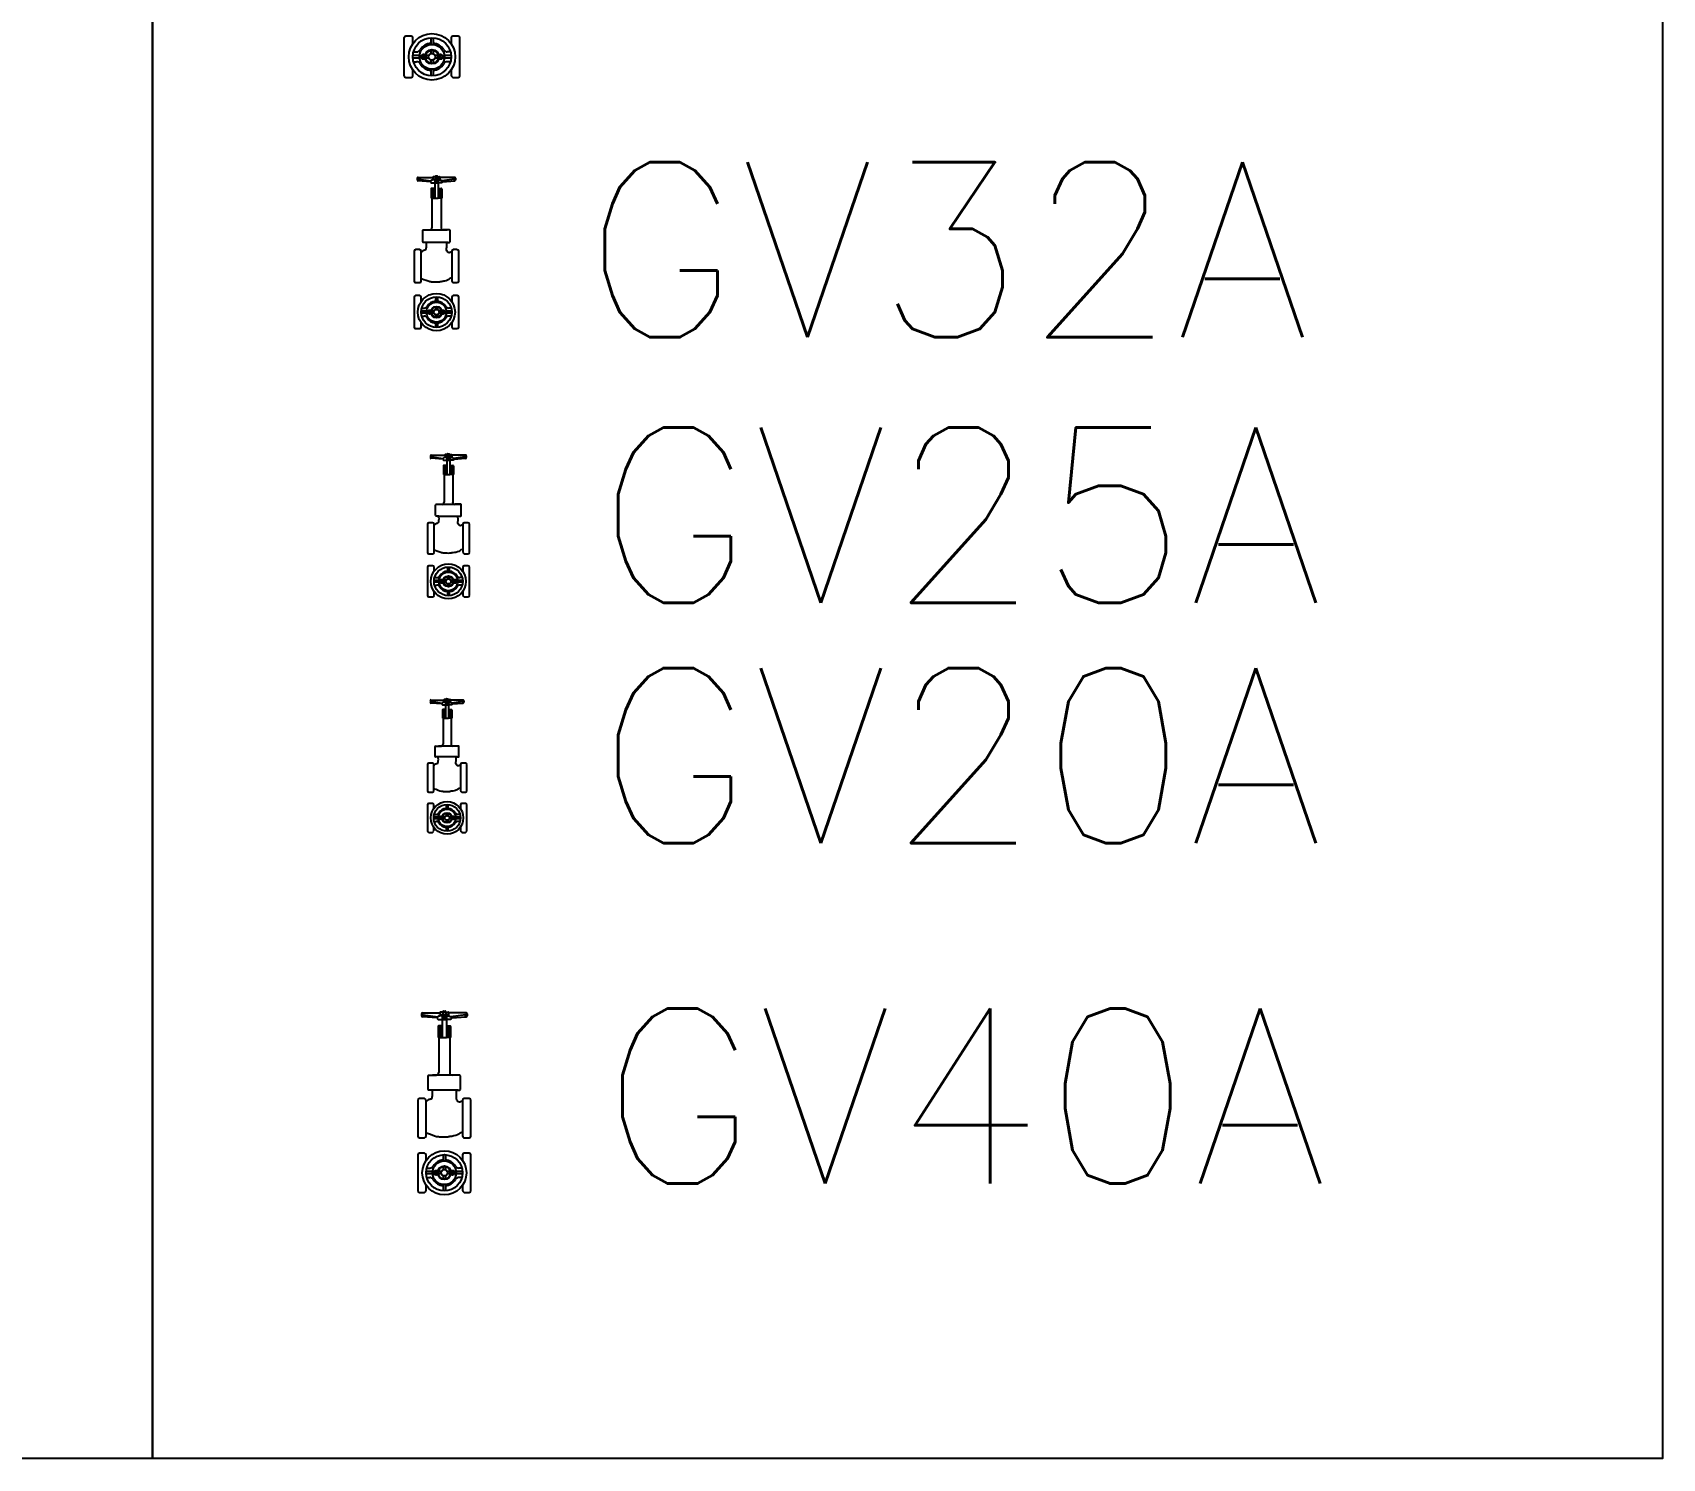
# Model space of a CAD drawing. Extents: x 101553 to 116917, y 3465 to 8824.
# Drawn here: x 114007 to 116917, y 3465 to 6010 of the extents above; entities that cross this region are included whole.
import ezdxf

# ---------------------------------------------------------------- set-up
doc = ezdxf.new("R2010")
doc.units = 0
doc.header["$LTSCALE"] = 200
doc.header["$MEASUREMENT"] = 0
doc.layers.add('biaozhu', color=4, linetype='CONTINUOUS')
doc.layers.add('shebai', color=1, linetype='CONTINUOUS')
doc.styles.get("Standard").update_dxf_attribs({"font": 'txt.shx', "bigfont": 'bigfont.shx'})

msp = doc.modelspace()

# ---------------------------------------------------------------- linework, layer by layer
at = {"layer": 'shebai'}
for p, q in [((114670.4, 6000.7), (114670.4, 5933.8)), ((114683, 6004.1), (114673.7, 6004.1)), ((114686.3, 5998.9), (114686.3, 6000.7)), ((114686.3, 5990.9), (114686.3, 5998.9)), ((114718.2, 6001.4), (114718.2, 5989.4)), ((114722.6, 6001.4), (114722.6, 5989.4)), ((114754.5, 6000.7), (114754.5, 5998.9)), ((114754.5, 5998.9), (114754.5, 5990.9)), ((114767.1, 6004.1), (114757.8, 6004.1)), ((114770.4, 5933.8), (114770.4, 6000.7)), ((114698.3, 5969.5), (114686.3, 5969.5)), ((114687.8, 5976.1), (114693, 5976.1)), ((114714.9, 5969.5), (114708.9, 5969.5)), ((114718.2, 5978.8), (114718.2, 5972.8)), ((114722.6, 5978.8), (114722.6, 5972.8)), ((114731.9, 5969.5), (114726, 5969.5)), ((114754.5, 5969.5), (114742.5, 5969.5)), ((114753, 5976.1), (114747.8, 5976.1)), ((114698.3, 5965), (114686.3, 5965)), ((114686.5, 5933.8), (114686.5, 5943.4)), ((114687.8, 5958.4), (114693, 5958.4)), ((114714.9, 5965), (114708.9, 5965)), ((114718.2, 5961.7), (114718.2, 5955.7)), ((114718.2, 5945.1), (114718.2, 5933.1)), ((114722.6, 5961.7), (114722.6, 5955.7)), ((114722.6, 5945.1), (114722.6, 5933.1)), ((114731.9, 5965), (114726, 5965)), ((114754.5, 5965), (114742.5, 5965)), ((114753, 5958.4), (114747.8, 5958.4)), ((114754.5, 5943.6), (114754.5, 5935.6)), ((114673.7, 5930.4), (114683, 5930.4)), ((114757.8, 5930.4), (114767.1, 5930.4)), ((114694.2, 5750.5), (114694.2, 5747.3)), ((114717.8, 5744.3), (114695.7, 5745.8)), ((114695.8, 5752), (114722.1, 5752)), ((114696.8, 5748.9), (114718.4, 5745.7)), ((114720.9, 5747.2), (114720.9, 5748.1)), ((114720.9, 5748.1), (114725.4, 5748.1)), ((114721.4, 5748.1), (114721.4, 5748.8)), ((114722.1, 5748.8), (114721.4, 5748.8)), ((114722.1, 5752.6), (114722.1, 5748.8)), ((114722.1, 5748.8), (114728.4, 5748.8)), ((114728.4, 5753.2), (114722.7, 5753.2)), ((114725.4, 5748.8), (114725.4, 5714.9)), ((114726, 5753.2), (114726, 5748.8)), ((114726.2, 5747.7), (114730.6, 5747.7)), ((114730.6, 5747.7), (114726.2, 5742.1)), ((114726.2, 5747.7), (114730.6, 5742.1)), ((114726.2, 5742.1), (114730.6, 5742.1)), ((114726.6, 5753.9), (114726.6, 5753.2)), ((114727.2, 5754.5), (114729.6, 5754.5)), ((114728.4, 5753.2), (114734.1, 5753.2)), ((114734.7, 5748.8), (114728.4, 5748.8)), ((114730.2, 5753.9), (114730.2, 5753.2)), ((114730.8, 5753.2), (114730.8, 5748.8)), ((114731.4, 5748.8), (114731.4, 5714.9)), ((114735.9, 5748.1), (114731.4, 5748.1)), ((114734.7, 5752.6), (114734.7, 5748.8)), ((114761, 5752), (114734.7, 5752)), ((114734.7, 5748.8), (114735.4, 5748.8)), ((114735.4, 5748.1), (114735.4, 5748.8)), ((114735.9, 5747.2), (114735.9, 5748.1)), ((114760, 5748.9), (114738.4, 5745.7)), ((114739, 5744.3), (114761.1, 5745.8)), ((114762.6, 5750.5), (114762.6, 5747.3)), ((114719, 5731.6), (114719, 5714.9)), ((114719, 5730.1), (114723.6, 5730.1)), ((114719, 5714.9), (114731.4, 5714.9)), ((114725.4, 5732.4), (114719.7, 5732.4)), ((114720.2, 5714.9), (114720.2, 5662.1)), ((114722.2, 5730.1), (114722.2, 5714.9)), ((114723.6, 5730.1), (114723.6, 5714.9)), ((114731.4, 5732.4), (114737.1, 5732.4)), ((114737.9, 5714.9), (114731.4, 5714.9)), ((114733.2, 5730.1), (114733.2, 5714.9)), ((114737.9, 5730.1), (114733.2, 5730.1)), ((114734.6, 5730.1), (114734.6, 5714.9)), ((114736.6, 5714.9), (114736.6, 5662.1)), ((114737.9, 5731.6), (114737.9, 5714.9)), ((114704.1, 5642.9), (114704.1, 5657.5)), ((114704.9, 5658.2), (114747.8, 5658.2)), ((114751.9, 5658.2), (114740.5, 5658.2)), ((114752.7, 5642.9), (114752.7, 5657.5)), ((114688.4, 5620.3), (114688.4, 5566.8)), ((114698.5, 5623), (114691.1, 5623)), ((114701.1, 5618.9), (114701.1, 5620.3)), ((114701.3, 5566.8), (114701.1, 5618.9)), ((114704.1, 5636.7), (114704.1, 5644.3)), ((114749.3, 5635.9), (114704.9, 5635.9)), ((114746.6, 5635.9), (114751.9, 5635.9)), ((114752.7, 5636.7), (114752.7, 5644.6)), ((114755.7, 5620.3), (114755.7, 5618.9)), ((114755.7, 5618.9), (114755.7, 5568.2)), ((114765.7, 5623), (114758.3, 5623)), ((114768.4, 5566.8), (114768.4, 5620.3)), ((114691.1, 5564.1), (114698.5, 5564.1)), ((114758.3, 5564.1), (114765.7, 5564.1)), ((114688.4, 5538.3), (114688.4, 5484.8)), ((114698.5, 5541), (114691.1, 5541)), ((114701.1, 5536.9), (114701.1, 5538.3)), ((114701.2, 5530.5), (114701.1, 5536.9)), ((114726.6, 5538.9), (114726.6, 5529.2)), ((114730.2, 5538.9), (114730.2, 5529.2)), ((114755.7, 5538.3), (114755.7, 5536.9)), ((114755.7, 5536.9), (114755.7, 5530.5)), ((114765.7, 5541), (114758.3, 5541)), ((114768.4, 5484.8), (114768.4, 5538.3)), ((114710.7, 5513.3), (114701.1, 5513.3)), ((114710.7, 5509.8), (114701.1, 5509.8)), ((114702.3, 5518.6), (114706.5, 5518.6)), ((114702.3, 5504.5), (114706.5, 5504.5)), ((114724, 5513.3), (114719.2, 5513.3)), ((114724, 5509.8), (114719.2, 5509.8)), ((114726.6, 5520.8), (114726.6, 5516)), ((114726.6, 5507.1), (114726.6, 5502.3)), ((114730.2, 5520.8), (114730.2, 5516)), ((114730.2, 5507.1), (114730.2, 5502.3)), ((114737.6, 5513.3), (114732.9, 5513.3)), ((114737.6, 5509.8), (114732.9, 5509.8)), ((114755.7, 5513.3), (114746.1, 5513.3)), ((114755.7, 5509.8), (114746.1, 5509.8)), ((114754.5, 5518.6), (114750.3, 5518.6)), ((114754.5, 5504.5), (114750.3, 5504.5)), ((114691.1, 5482.1), (114698.5, 5482.1)), ((114701.3, 5484.8), (114701.3, 5492.4)), ((114726.6, 5493.9), (114726.6, 5484.2)), ((114730.2, 5493.9), (114730.2, 5484.2)), ((114755.7, 5492.6), (114755.7, 5486.2)), ((114758.3, 5482.1), (114765.7, 5482.1)), ((114717.7, 5254.9), (114717.7, 5251.9)), ((114739.8, 5249.1), (114719, 5250.5)), ((114719.1, 5256.3), (114743.8, 5256.3)), ((114720.1, 5253.4), (114740.3, 5250.4)), ((114742.7, 5252.7), (114746.9, 5252.7)), ((114742.7, 5251.8), (114742.7, 5252.7)), ((114743.8, 5253.3), (114743.1, 5253.3)), ((114743.1, 5252.7), (114743.1, 5253.3)), ((114743.8, 5256.8), (114743.8, 5253.3)), ((114743.8, 5253.3), (114749.7, 5253.3)), ((114749.7, 5257.4), (114744.4, 5257.4)), ((114746.9, 5253.3), (114746.9, 5221.5)), ((114747.5, 5257.4), (114747.5, 5253.3)), ((114747.6, 5252.3), (114751.8, 5247)), ((114751.8, 5252.3), (114747.6, 5247)), ((114747.6, 5252.3), (114751.8, 5252.3)), ((114747.6, 5247), (114751.8, 5247)), ((114748, 5258), (114748, 5257.4)), ((114748.6, 5258.6), (114750.9, 5258.6)), ((114749.7, 5257.4), (114755.1, 5257.4)), ((114755.6, 5253.3), (114749.7, 5253.3)), ((114751.4, 5258), (114751.4, 5257.4)), ((114751.9, 5257.4), (114751.9, 5253.3)), ((114752.6, 5253.3), (114752.6, 5221.5)), ((114756.7, 5252.7), (114752.6, 5252.7)), ((114755.6, 5256.8), (114755.6, 5253.3)), ((114780.3, 5256.3), (114755.6, 5256.3)), ((114755.6, 5253.3), (114756.3, 5253.3)), ((114756.3, 5252.7), (114756.3, 5253.3)), ((114756.7, 5251.8), (114756.7, 5252.7)), ((114779.3, 5253.4), (114759.1, 5250.4)), ((114759.7, 5249.1), (114780.4, 5250.5)), ((114781.7, 5254.9), (114781.7, 5251.9)), ((114740.9, 5237.2), (114740.9, 5221.5)), ((114740.9, 5235.7), (114745.2, 5235.7)), ((114740.9, 5221.5), (114752.6, 5221.5)), ((114746.9, 5237.9), (114741.5, 5237.9)), ((114742, 5221.5), (114742, 5172)), ((114743.9, 5235.7), (114743.9, 5221.5)), ((114745.2, 5235.7), (114745.2, 5221.5)), ((114752.6, 5237.9), (114757.9, 5237.9)), ((114758.6, 5221.5), (114752.6, 5221.5)), ((114754.2, 5235.7), (114754.2, 5221.5)), ((114758.6, 5235.7), (114754.2, 5235.7)), ((114755.5, 5235.7), (114755.5, 5221.5)), ((114757.4, 5221.5), (114757.4, 5172)), ((114758.6, 5237.2), (114758.6, 5221.5)), ((114727, 5154), (114727, 5167.7)), ((114727, 5148.2), (114727, 5155.3)), ((114727.7, 5168.4), (114770.5, 5168.4)), ((114771.8, 5168.4), (114761, 5168.4)), ((114772.5, 5154), (114772.5, 5167.7)), ((114772.5, 5148.2), (114772.5, 5155.6)), ((114712.2, 5132.8), (114712.2, 5082.6)), ((114721.6, 5135.3), (114714.7, 5135.3)), ((114724.1, 5131.5), (114724.1, 5132.8)), ((114724.3, 5082.6), (114724.1, 5131.5)), ((114732.6, 5147.5), (114727.7, 5147.5)), ((114730.1, 5147.5), (114771.8, 5147.5)), ((114775.3, 5132.8), (114775.3, 5131.5)), ((114775.3, 5131.5), (114775.3, 5084)), ((114784.7, 5135.3), (114777.8, 5135.3)), ((114787.2, 5082.6), (114787.2, 5132.8)), ((114714.7, 5080.1), (114721.6, 5080.1)), ((114777.8, 5080.1), (114784.7, 5080.1)), ((114712.2, 5056), (114712.2, 5005.8)), ((114721.6, 5058.5), (114714.7, 5058.5)), ((114724.1, 5054.6), (114724.1, 5056)), ((114724.2, 5048.6), (114724.1, 5054.6)), ((114725.3, 5037.5), (114729.2, 5037.5)), ((114748.1, 5056.5), (114748.1, 5047.4)), ((114748.1, 5039.5), (114748.1, 5035)), ((114751.4, 5056.5), (114751.4, 5047.4)), ((114751.4, 5039.5), (114751.4, 5035)), ((114774.2, 5037.5), (114770.3, 5037.5)), ((114775.3, 5056), (114775.3, 5054.6)), ((114775.3, 5054.6), (114775.3, 5048.6)), ((114784.7, 5058.5), (114777.8, 5058.5)), ((114787.2, 5005.8), (114787.2, 5056)), ((114733.1, 5032.5), (114724.2, 5032.5)), ((114733.1, 5029.2), (114724.2, 5029.2)), ((114724.3, 5005.8), (114724.3, 5012.9)), ((114725.3, 5024.2), (114729.2, 5024.2)), ((114745.5, 5032.5), (114741.1, 5032.5)), ((114745.5, 5029.2), (114741.1, 5029.2)), ((114748.1, 5026.7), (114748.1, 5022.2)), ((114748.1, 5014.3), (114748.1, 5005.3)), ((114751.4, 5026.7), (114751.4, 5022.2)), ((114751.4, 5014.3), (114751.4, 5005.3)), ((114758.4, 5032.5), (114753.9, 5032.5)), ((114758.4, 5029.2), (114753.9, 5029.2)), ((114775.3, 5032.5), (114766.3, 5032.5)), ((114775.3, 5029.2), (114766.3, 5029.2)), ((114774.2, 5024.2), (114770.3, 5024.2)), ((114775.3, 5013.1), (114775.3, 5007.1)), ((114714.7, 5003.3), (114721.6, 5003.3)), ((114777.8, 5003.3), (114784.7, 5003.3)), ((114717.5, 4817.8), (114717.5, 4815)), ((114738.1, 4812.4), (114718.7, 4813.7)), ((114718.8, 4819.1), (114741.9, 4819.1)), ((114719.7, 4816.4), (114738.6, 4813.6)), ((114744.7, 4801.9), (114739.8, 4801.9)), ((114740.8, 4815.7), (114744.7, 4815.7)), ((114740.8, 4814.9), (114740.8, 4815.7)), ((114741.9, 4816.3), (114741.3, 4816.3)), ((114741.3, 4815.7), (114741.3, 4816.3)), ((114741.9, 4819.6), (114741.9, 4816.3)), ((114741.9, 4816.3), (114747.4, 4816.3)), ((114747.4, 4820.1), (114742.4, 4820.1)), ((114744.7, 4816.3), (114744.7, 4786.6)), ((114745.3, 4820.1), (114745.3, 4816.3)), ((114745.4, 4815.3), (114749.3, 4810.4)), ((114749.3, 4815.3), (114745.4, 4810.4)), ((114745.4, 4815.3), (114749.3, 4815.3)), ((114745.4, 4810.4), (114749.3, 4810.4)), ((114745.8, 4820.7), (114745.8, 4820.1)), ((114746.3, 4821.3), (114748.5, 4821.3)), ((114747.4, 4820.1), (114752.4, 4820.1)), ((114752.9, 4816.3), (114747.4, 4816.3)), ((114749, 4820.7), (114749, 4820.1)), ((114749.5, 4820.1), (114749.5, 4816.3)), ((114750, 4816.3), (114750, 4786.6)), ((114753.9, 4815.7), (114750, 4815.7)), ((114750, 4801.9), (114755, 4801.9)), ((114752.9, 4819.6), (114752.9, 4816.3)), ((114775.9, 4819.1), (114752.9, 4819.1)), ((114752.9, 4816.3), (114753.5, 4816.3)), ((114753.5, 4815.7), (114753.5, 4816.3)), ((114753.9, 4814.9), (114753.9, 4815.7)), ((114775, 4816.4), (114756.1, 4813.6)), ((114756.7, 4812.4), (114776, 4813.7)), ((114777.3, 4817.8), (114777.3, 4815)), ((114739.1, 4801.3), (114739.1, 4786.6)), ((114739.1, 4799.9), (114743.2, 4799.9)), ((114739.1, 4786.6), (114750, 4786.6)), ((114740.2, 4786.6), (114740.2, 4740.4)), ((114741.9, 4799.9), (114741.9, 4786.6)), ((114743.2, 4799.9), (114743.2, 4786.6)), ((114755.7, 4786.6), (114750, 4786.6)), ((114755.7, 4799.9), (114751.6, 4799.9)), ((114751.6, 4799.9), (114751.6, 4786.6)), ((114752.8, 4799.9), (114752.8, 4786.6)), ((114754.6, 4786.6), (114754.6, 4740.4)), ((114755.7, 4801.3), (114755.7, 4786.6)), ((114726.1, 4723.6), (114726.1, 4736.4)), ((114726.1, 4718.2), (114726.1, 4724.8)), ((114726.8, 4737), (114736.8, 4737)), ((114765.7, 4717.5), (114726.8, 4717.5)), ((114768, 4737), (114731.8, 4737)), ((114763.3, 4717.5), (114768, 4717.5)), ((114768.6, 4723.6), (114768.6, 4736.4)), ((114768.6, 4718.2), (114768.6, 4725.1)), ((114712.4, 4703.9), (114712.4, 4657)), ((114721.2, 4706.2), (114714.7, 4706.2)), ((114723.5, 4702.6), (114723.5, 4703.9)), ((114723.7, 4657), (114723.5, 4702.6)), ((114771.2, 4703.9), (114771.2, 4702.6)), ((114771.2, 4702.6), (114771.2, 4658.3)), ((114780.1, 4706.2), (114773.6, 4706.2)), ((114782.4, 4657), (114782.4, 4703.9)), ((114712.4, 4632.1), (114712.4, 4585.2)), ((114714.7, 4654.7), (114721.2, 4654.7)), ((114721.2, 4634.5), (114714.7, 4634.5)), ((114723.5, 4630.9), (114723.5, 4632.1)), ((114723.5, 4625.3), (114723.5, 4630.9)), ((114745.8, 4632.6), (114745.8, 4624.2)), ((114748.9, 4632.6), (114748.9, 4624.2)), ((114771.2, 4632.1), (114771.2, 4630.9)), ((114771.2, 4630.9), (114771.2, 4625.2)), ((114773.6, 4654.7), (114780.1, 4654.7)), ((114780.1, 4634.5), (114773.6, 4634.5)), ((114782.4, 4585.2), (114782.4, 4632.1)), ((114731.9, 4610.2), (114723.5, 4610.2)), ((114731.9, 4607.1), (114723.5, 4607.1)), ((114724.6, 4614.9), (114728.2, 4614.9)), ((114724.6, 4602.5), (114728.2, 4602.5)), ((114743.5, 4610.2), (114739.3, 4610.2)), ((114743.5, 4607.1), (114739.3, 4607.1)), ((114745.8, 4616.7), (114745.8, 4612.6)), ((114745.8, 4604.8), (114745.8, 4600.6)), ((114748.9, 4616.7), (114748.9, 4612.6)), ((114748.9, 4604.8), (114748.9, 4600.6)), ((114755.4, 4610.2), (114751.3, 4610.2)), ((114755.4, 4607.1), (114751.3, 4607.1)), ((114771.2, 4610.2), (114762.9, 4610.2)), ((114771.2, 4607.1), (114762.9, 4607.1)), ((114770.2, 4614.9), (114766.6, 4614.9)), ((114770.2, 4602.5), (114766.6, 4602.5)), ((114714.7, 4582.9), (114721.2, 4582.9)), ((114723.7, 4585.3), (114723.6, 4592)), ((114745.8, 4593.2), (114745.8, 4584.8)), ((114748.9, 4593.2), (114748.9, 4584.8)), ((114771.2, 4592.1), (114771.2, 4586.5)), ((114773.6, 4582.9), (114780.1, 4582.9)), ((114701.9, 4258.9), (114701.9, 4255.2)), ((114729.8, 4251.6), (114703.6, 4253.4)), ((114703.7, 4260.8), (114735, 4260.8)), ((114704.9, 4257), (114730.6, 4253.3)), ((114733.5, 4255.1), (114733.5, 4256.1)), ((114733.5, 4256.1), (114738.8, 4256.1)), ((114734.1, 4256.1), (114734.1, 4256.9)), ((114735, 4256.9), (114734.1, 4256.9)), ((114735, 4261.4), (114735, 4256.9)), ((114735, 4256.9), (114742.5, 4256.9)), ((114742.5, 4262.1), (114735.7, 4262.1)), ((114738.8, 4256.9), (114738.8, 4216.7)), ((114739.6, 4262.1), (114739.6, 4256.9)), ((114739.8, 4255.6), (114745.1, 4255.6)), ((114745.1, 4255.6), (114739.8, 4248.9)), ((114739.8, 4255.6), (114745.1, 4248.9)), ((114739.8, 4248.9), (114745.1, 4248.9)), ((114740.3, 4263), (114740.3, 4262.1)), ((114741, 4263.7), (114743.9, 4263.7)), ((114742.5, 4262.1), (114749.2, 4262.1)), ((114749.9, 4256.9), (114742.5, 4256.9)), ((114744.6, 4263), (114744.6, 4262.1)), ((114745.3, 4262.1), (114745.3, 4256.9)), ((114746.1, 4256.9), (114746.1, 4216.7)), ((114751.4, 4256.1), (114746.1, 4256.1)), ((114749.9, 4261.4), (114749.9, 4256.9)), ((114781.2, 4260.8), (114749.9, 4260.8)), ((114749.9, 4256.9), (114750.8, 4256.9)), ((114750.8, 4256.1), (114750.8, 4256.9)), ((114751.4, 4255.1), (114751.4, 4256.1)), ((114780, 4257), (114754.3, 4253.3)), ((114755.1, 4251.6), (114781.3, 4253.4)), ((114783, 4258.9), (114783, 4255.2)), ((114731.2, 4236.5), (114731.2, 4216.7)), ((114731.2, 4234.7), (114736.8, 4234.7)), ((114738.8, 4237.4), (114732.1, 4237.4)), ((114735.1, 4234.7), (114735.1, 4216.7)), ((114736.8, 4234.7), (114736.8, 4216.7)), ((114746.1, 4237.4), (114752.8, 4237.4)), ((114748.1, 4234.7), (114748.1, 4216.7)), ((114753.7, 4234.7), (114748.1, 4234.7)), ((114749.8, 4234.7), (114749.8, 4216.7)), ((114753.7, 4236.5), (114753.7, 4216.7)), ((114731.2, 4216.7), (114746.1, 4216.7)), ((114732.7, 4216.7), (114732.7, 4154)), ((114753.7, 4216.7), (114746.1, 4216.7)), ((114752.2, 4216.7), (114752.2, 4154)), ((114713.6, 4131.1), (114713.6, 4148.5)), ((114713.6, 4123.8), (114713.6, 4132.8)), ((114714.5, 4149.4), (114728.1, 4149.4)), ((114770.4, 4149.4), (114721.3, 4149.4)), ((114771.3, 4131.1), (114771.3, 4148.5)), ((114771.3, 4123.8), (114771.3, 4133.2)), ((114695, 4104.4), (114695, 4040.8)), ((114706.9, 4107.5), (114698.1, 4107.5)), ((114710.1, 4102.6), (114710.1, 4104.4)), ((114767.3, 4122.9), (114714.5, 4122.9)), ((114764.1, 4122.9), (114770.4, 4122.9)), ((114774.8, 4104.4), (114774.8, 4102.6)), ((114786.8, 4107.5), (114778, 4107.5)), ((114790, 4040.8), (114790, 4104.4)), ((114710.3, 4040.8), (114710.1, 4102.6)), ((114774.8, 4102.6), (114774.8, 4042.5)), ((114698.1, 4037.6), (114706.9, 4037.6)), ((114778, 4037.6), (114786.8, 4037.6)), ((114695, 4007), (114695, 3943.4)), ((114706.9, 4010.2), (114698.1, 4010.2)), ((114710.1, 4005.3), (114710.1, 4007)), ((114710.1, 3997.7), (114710.1, 4005.3)), ((114740.3, 4007.6), (114740.3, 3996.2)), ((114744.6, 4007.6), (114744.6, 3996.2)), ((114774.8, 4007), (114774.8, 4005.3)), ((114774.8, 4005.3), (114774.8, 3997.7)), ((114786.8, 4010.2), (114778, 4010.2)), ((114790, 3943.4), (114790, 4007)), ((114721.5, 3977.3), (114710.1, 3977.3)), ((114721.5, 3973.1), (114710.1, 3973.1)), ((114711.5, 3983.6), (114716.4, 3983.6)), ((114711.5, 3966.8), (114716.4, 3966.8)), ((114737.2, 3977.3), (114731.5, 3977.3)), ((114737.2, 3973.1), (114731.5, 3973.1)), ((114740.3, 3986.1), (114740.3, 3980.5)), ((114740.3, 3969.9), (114740.3, 3964.3)), ((114744.6, 3986.1), (114744.6, 3980.5)), ((114744.6, 3969.9), (114744.6, 3964.3)), ((114753.4, 3977.3), (114747.7, 3977.3)), ((114753.4, 3973.1), (114747.7, 3973.1)), ((114774.8, 3977.3), (114763.5, 3977.3)), ((114774.8, 3973.1), (114763.5, 3973.1)), ((114773.4, 3983.6), (114768.5, 3983.6)), ((114773.4, 3966.8), (114768.5, 3966.8)), ((114698.1, 3940.2), (114706.9, 3940.2)), ((114710.3, 3943.4), (114710.2, 3952.5)), ((114740.3, 3954.2), (114740.3, 3942.8)), ((114744.6, 3954.2), (114744.6, 3942.8)), ((114774.8, 3952.7), (114774.8, 3945.1)), ((114778, 3940.2), (114786.8, 3940.2))]:
    msp.add_line(p, q, dxfattribs=at)
for points in [[(109967.3, 8824.5), (114221.5, 8824.5), (114221.5, 3465.4), (109967.3, 3465.4)], [(114221.5, 6501.5), (116917.4, 6501.5), (116917.4, 3465.4), (114221.5, 3465.4)]]:
    msp.add_lwpolyline(points, close=True, dxfattribs=at)
for centre, radius in [((114720.4, 5967.2), 41.5), ((114720.4, 5967.2), 34.1), ((114720.4, 5967.2), 22.2), ((114705.2, 5967.2), 4.48), ((114705.2, 5967.2), 4.11), ((114705.2, 5967.2), 1.92), ((114720.4, 5967.2), 12.8), ((114720.4, 5967.2), 11.7), ((114720.4, 5967.2), 5.99), ((114735.6, 5967.2), 4.48), ((114735.6, 5967.2), 4.11), ((114735.6, 5967.2), 1.92), ((114728.4, 5511.5), 33.2), ((114728.4, 5511.5), 27.3), ((114728.4, 5511.5), 17.8), ((114716.3, 5511.5), 3.58), ((114716.3, 5511.5), 3.28), ((114716.3, 5511.5), 1.54), ((114728.4, 5511.5), 10.3), ((114728.4, 5511.5), 9.38), ((114728.4, 5511.5), 4.79), ((114740.5, 5511.5), 3.58), ((114740.5, 5511.5), 3.28), ((114740.5, 5511.5), 1.54), ((114749.7, 5030.9), 31.1), ((114749.7, 5030.9), 25.6), ((114749.7, 5030.9), 16.7), ((114749.7, 5030.9), 9.62), ((114749.7, 5030.9), 8.79), ((114749.7, 5030.9), 4.49), ((114738.3, 5030.9), 3.36), ((114738.3, 5030.9), 3.08), ((114738.3, 5030.9), 1.44), ((114761.1, 5030.9), 3.36), ((114761.1, 5030.9), 3.08), ((114761.1, 5030.9), 1.44), ((114747.4, 4608.7), 29), ((114747.4, 4608.7), 23.9), ((114747.4, 4608.7), 15.6), ((114736.8, 4608.7), 3.13), ((114736.8, 4608.7), 2.87), ((114736.8, 4608.7), 1.35), ((114747.4, 4608.7), 8.98), ((114747.4, 4608.7), 8.21), ((114747.4, 4608.7), 4.19), ((114758, 4608.7), 3.13), ((114758, 4608.7), 2.87), ((114758, 4608.7), 1.35), ((114742.5, 3975.2), 39.4), ((114742.5, 3975.2), 32.4), ((114742.5, 3975.2), 21.1), ((114742.5, 3975.2), 12.2), ((114728, 3975.2), 4.25), ((114728, 3975.2), 3.9), ((114728, 3975.2), 1.83), ((114742.5, 3975.2), 11.1), ((114742.5, 3975.2), 5.69), ((114756.9, 3975.2), 4.25), ((114756.9, 3975.2), 3.9), ((114756.9, 3975.2), 1.83)]:
    msp.add_circle(centre, radius, dxfattribs=at)
for centre, radius, start, end in [((114673.7, 6000.7), 3.33, 90, 180), ((114683, 6000.7), 3.33, 0, 90), ((114757.8, 6000.7), 3.33, 90, 180), ((114767.1, 6000.7), 3.33, 0, 90), ((114693, 5983.5), 7.41, 270, 329.2842), ((114720.4, 5967.2), 24.4, 95.2167, 149.2842), ((114720.4, 5967.2), 24.4, 30.7158, 84.7833), ((114747.8, 5983.5), 7.41, 210.7158, 270), ((114693, 5951), 7.41, 30.7158, 90), ((114720.4, 5967.2), 24.4, 210.7158, 264.7833), ((114720.4, 5967.2), 24.4, 275.2167, 329.2842), ((114747.8, 5951), 7.41, 90, 149.2842), ((114673.7, 5933.8), 3.33, 180, 270), ((114683, 5933.8), 3.33, 270, 0), ((114759.8, 5935.4), 5.3, 177.6019, 248.2429), ((114767.1, 5933.8), 3.33, 270, 0), ((114695.8, 5750.5), 1.53, 90, 180), ((114695.8, 5747.3), 1.53, 180, 266.164), ((114722.7, 5752.6), 0.61, 90, 180), ((114727.2, 5753.9), 0.61, 90, 180), ((114729.6, 5753.9), 0.61, 0, 90), ((114734.1, 5752.6), 0.61, 0, 90), ((114761, 5750.5), 1.53, 0, 90), ((114761, 5747.3), 1.53, 273.836, 0), ((114719.7, 5731.6), 0.741, 90, 180), ((114737.1, 5731.6), 0.741, 0, 90), ((114704.9, 5657.5), 0.741, 90, 180), ((114716.3, 5662.1), 3.88, 270, 0), ((114740.5, 5662.1), 3.88, 180, 270), ((114751.9, 5657.5), 0.741, 0, 90), ((114691.1, 5620.3), 2.67, 90, 180), ((114698.5, 5620.3), 2.67, 0, 90), ((114704.9, 5636.7), 0.741, 180, 270), ((114751.9, 5636.7), 0.741, 270, 0), ((114758.3, 5620.3), 2.67, 90, 180), ((114765.7, 5620.3), 2.67, 0, 90), ((114691.1, 5566.8), 2.67, 180, 270), ((114698.5, 5566.8), 2.67, 270, 0), ((114728.3, 5731.3), 165.8, 267.9228, 272.0772), ((114759.9, 5568), 4.24, 177.6019, 248.2429), ((114765.7, 5566.8), 2.67, 270, 0), ((114691.1, 5538.3), 2.67, 90, 180), ((114698.5, 5538.3), 2.67, 0, 90), ((114728.4, 5511.5), 19.6, 95.2167, 149.2842), ((114728.4, 5511.5), 19.6, 30.7158, 84.7833), ((114758.3, 5538.3), 2.67, 90, 180), ((114765.7, 5538.3), 2.67, 0, 90), ((114706.5, 5524.6), 5.93, 270, 329.2842), ((114706.5, 5498.5), 5.93, 30.7158, 90), ((114728.4, 5511.5), 19.6, 210.7158, 264.7833), ((114728.4, 5511.5), 19.6, 275.2167, 329.2842), ((114750.3, 5524.6), 5.93, 210.7158, 270), ((114750.3, 5498.5), 5.93, 90, 149.2842), ((114691.1, 5484.8), 2.67, 180, 270), ((114698.5, 5484.8), 2.67, 270, 0), ((114759.9, 5486), 4.24, 177.6019, 248.2429), ((114765.7, 5484.8), 2.67, 270, 0), ((114719.1, 5254.9), 1.43, 90, 180), ((114719.1, 5251.9), 1.43, 180, 266.164), ((114744.4, 5256.8), 0.572, 90, 180), ((114748.6, 5258), 0.572, 90, 180), ((114750.9, 5258), 0.572, 0, 90), ((114755.1, 5256.8), 0.572, 0, 90), ((114780.3, 5254.9), 1.43, 0, 90), ((114780.3, 5251.9), 1.43, 273.836, 0), ((114741.5, 5237.2), 0.694, 90, 180), ((114757.9, 5237.2), 0.694, 0, 90), ((114727.7, 5167.7), 0.694, 90, 180), ((114738.4, 5172), 3.64, 270, 0), ((114761, 5172), 3.64, 180, 270), ((114771.8, 5167.7), 0.694, 0, 90), ((114714.7, 5132.8), 2.5, 90, 180), ((114721.6, 5132.8), 2.5, 0, 90), ((114727.7, 5148.2), 0.694, 180, 270), ((114771.8, 5148.2), 0.694, 270, 0), ((114777.8, 5132.8), 2.5, 90, 180), ((114784.7, 5132.8), 2.5, 0, 90), ((114714.7, 5082.6), 2.5, 180, 270), ((114721.6, 5082.6), 2.5, 270, 0), ((114749.6, 5236.9), 155.4, 267.9228, 272.0772), ((114779.3, 5083.8), 3.98, 177.6019, 248.2429), ((114784.7, 5082.6), 2.5, 270, 0), ((114714.7, 5056), 2.5, 90, 180), ((114721.6, 5056), 2.5, 0, 90), ((114729.2, 5043.1), 5.56, 270, 329.2842), ((114749.7, 5030.9), 18.3, 95.2167, 149.2842), ((114749.7, 5030.9), 18.3, 30.7158, 84.7833), ((114770.3, 5043.1), 5.56, 210.7158, 270), ((114777.8, 5056), 2.5, 90, 180), ((114784.7, 5056), 2.5, 0, 90), ((114714.7, 5005.8), 2.5, 180, 270), ((114721.6, 5005.8), 2.5, 270, 0), ((114729.2, 5018.7), 5.56, 30.7158, 90), ((114749.7, 5030.9), 18.3, 210.7158, 264.7833), ((114749.7, 5030.9), 18.3, 275.2167, 329.2842), ((114770.3, 5018.7), 5.56, 90, 149.2842), ((114779.3, 5006.9), 3.98, 177.6019, 248.2429), ((114784.7, 5005.8), 2.5, 270, 0), ((114718.8, 4817.8), 1.33, 90, 180), ((114718.8, 4815), 1.33, 180, 266.164), ((114739.8, 4801.3), 0.648, 90, 180), ((114742.4, 4819.6), 0.534, 90, 180), ((114746.3, 4820.7), 0.534, 90, 180), ((114748.5, 4820.7), 0.534, 0, 90), ((114752.4, 4819.6), 0.534, 0, 90), ((114755, 4801.3), 0.648, 0, 90), ((114775.9, 4817.8), 1.33, 0, 90), ((114775.9, 4815), 1.33, 273.836, 0), ((114726.8, 4736.4), 0.648, 90, 180), ((114726.8, 4718.2), 0.648, 180, 270), ((114736.8, 4740.4), 3.39, 270, 0), ((114757.9, 4740.4), 3.39, 180, 270), ((114768, 4736.4), 0.648, 0, 90), ((114768, 4718.2), 0.648, 270, 0), ((114714.7, 4703.9), 2.33, 90, 180), ((114721.2, 4703.9), 2.33, 0, 90), ((114773.6, 4703.9), 2.33, 90, 180), ((114780.1, 4703.9), 2.33, 0, 90), ((114714.7, 4657), 2.33, 180, 270), ((114721.2, 4657), 2.33, 270, 0), ((114775, 4658.1), 3.71, 177.6019, 248.2429), ((114780.1, 4657), 2.33, 270, 0), ((114714.7, 4632.1), 2.33, 90, 180), ((114721.2, 4632.1), 2.33, 0, 90), ((114747.3, 4801), 145.1, 267.9228, 272.0772), ((114773.6, 4632.1), 2.33, 90, 180), ((114780.1, 4632.1), 2.33, 0, 90), ((114728.2, 4620.1), 5.19, 270, 329.2842), ((114728.2, 4597.3), 5.19, 30.7158, 90), ((114747.4, 4608.7), 17.1, 95.2167, 149.2842), ((114747.4, 4608.7), 17.1, 210.7158, 264.7833), ((114747.4, 4608.7), 17.1, 30.7158, 84.7833), ((114747.4, 4608.7), 17.1, 275.2167, 329.2842), ((114766.6, 4620.1), 5.19, 210.7158, 270), ((114766.6, 4597.3), 5.19, 90, 149.2842), ((114714.7, 4585.2), 2.33, 180, 270), ((114721.2, 4585.2), 2.33, 270, 0), ((114775, 4586.4), 3.71, 177.6019, 248.2429), ((114780.1, 4585.2), 2.33, 270, 0), ((114703.7, 4258.9), 1.81, 90, 180), ((114703.7, 4255.2), 1.81, 180, 266.164), ((114735.7, 4261.4), 0.724, 90, 180), ((114741, 4263), 0.724, 90, 180), ((114743.9, 4263), 0.724, 0, 90), ((114749.2, 4261.4), 0.724, 0, 90), ((114781.2, 4258.9), 1.81, 0, 90), ((114781.2, 4255.2), 1.81, 273.836, 0), ((114732.1, 4236.5), 0.88, 90, 180), ((114752.8, 4236.5), 0.88, 0, 90), ((114714.5, 4148.5), 0.88, 90, 180), ((114728.1, 4154), 4.61, 270, 0), ((114756.8, 4154), 4.61, 180, 270), ((114770.4, 4148.5), 0.88, 0, 90), ((114698.1, 4104.4), 3.17, 90, 180), ((114706.9, 4104.4), 3.17, 0, 90), ((114714.5, 4123.8), 0.88, 180, 270), ((114770.4, 4123.8), 0.88, 270, 0), ((114778, 4104.4), 3.17, 90, 180), ((114786.8, 4104.4), 3.17, 0, 90), ((114698.1, 4040.8), 3.17, 180, 270), ((114706.9, 4040.8), 3.17, 270, 0), ((114742.4, 4236.2), 196.9, 267.9228, 272.0772), ((114779.9, 4042.3), 5.04, 177.6019, 248.2429), ((114786.8, 4040.8), 3.17, 270, 0), ((114698.1, 4007), 3.17, 90, 180), ((114706.9, 4007), 3.17, 0, 90), ((114716.4, 3990.7), 7.04, 270, 329.2842), ((114742.5, 3975.2), 23.2, 95.2167, 149.2842), ((114742.5, 3975.2), 23.2, 30.7158, 84.7833), ((114768.5, 3990.7), 7.04, 210.7158, 270), ((114778, 4007), 3.17, 90, 180), ((114786.8, 4007), 3.17, 0, 90), ((114716.4, 3959.7), 7.04, 30.7158, 90), ((114742.5, 3975.2), 23.2, 210.7158, 264.7833), ((114742.5, 3975.2), 23.2, 275.2167, 329.2842), ((114768.5, 3959.7), 7.04, 90, 149.2842), ((114698.1, 3943.4), 3.17, 180, 270), ((114706.9, 3943.4), 3.17, 270, 0), ((114779.9, 3944.9), 5.04, 177.6019, 248.2429), ((114786.8, 3943.4), 3.17, 270, 0)]:
    msp.add_arc(centre, radius, start, end, dxfattribs=at)
for points, knots in [([(114694.8, 5751.6), (114695.4, 5751.1), (114697.1, 5749.6), (114697.1, 5747.2), (114697, 5745.7)], [2.00063, 2.00063, 2.00063, 2.00063, 9.862778, 23.736297, 23.736297, 23.736297, 23.736297]), ([(114725.4, 5747.7), (114723.1, 5747.7), (114720.3, 5747.5), (114717.5, 5745.1), (114718, 5742.1), (114721.7, 5742), (114723.9, 5742.1), (114725.4, 5742.1)], [2.998781, 2.998781, 2.998781, 2.998781, 20.557211, 29.781739, 35.65638, 45.056613, 59.504786, 59.504786, 59.504786, 59.504786]), ([(114731.4, 5747.7), (114733.7, 5747.7), (114736.5, 5747.5), (114739.3, 5745.1), (114738.8, 5742.1), (114735.1, 5742), (114732.9, 5742.1), (114731.4, 5742.1)], [2.998781, 2.998781, 2.998781, 2.998781, 20.557211, 29.781739, 35.65638, 45.056613, 59.504786, 59.504786, 59.504786, 59.504786]), ([(114762.1, 5751.6), (114761.4, 5751.1), (114759.7, 5749.6), (114759.8, 5747.2), (114759.8, 5745.7)], [2.00063, 2.00063, 2.00063, 2.00063, 9.862778, 23.736297, 23.736297, 23.736297, 23.736297]), ([(114701.1, 5571.1), (114702.4, 5571.8), (114712.3, 5567), (114718.4, 5566), (114721.5, 5565.6), (114722.3, 5565.6)], [22.633668, 22.633668, 22.633668, 22.633668, 47.171763, 58.774051, 63.133274, 63.133274, 63.133274, 63.133274]), ([(114755.7, 5572.5), (114751.9, 5571.3), (114750.8, 5569.5), (114744.3, 5566.8), (114738.4, 5566), (114735.2, 5565.6), (114734.3, 5565.6)], [22.717101, 22.717101, 22.717101, 22.717101, 24.441757, 47.207595, 58.809882, 63.459045, 63.459045, 63.459045, 63.459045]), ([(114718.2, 5255.9), (114718.8, 5255.5), (114720.4, 5254.1), (114720.3, 5251.8), (114720.3, 5250.4)], [2.00063, 2.00063, 2.00063, 2.00063, 9.862778, 23.736297, 23.736297, 23.736297, 23.736297]), ([(114746.9, 5252.3), (114744.7, 5252.3), (114742.2, 5252.1), (114739.5, 5249.8), (114740, 5247), (114743.4, 5247), (114745.5, 5247), (114746.9, 5247)], [2.998781, 2.998781, 2.998781, 2.998781, 20.557211, 29.781739, 35.65638, 45.056613, 59.504786, 59.504786, 59.504786, 59.504786]), ([(114752.6, 5252.3), (114754.7, 5252.3), (114757.3, 5252.1), (114759.9, 5249.8), (114759.4, 5247), (114756, 5247), (114753.9, 5247), (114752.6, 5247)], [2.998781, 2.998781, 2.998781, 2.998781, 20.557211, 29.781739, 35.65638, 45.056613, 59.504786, 59.504786, 59.504786, 59.504786]), ([(114781.3, 5255.9), (114780.7, 5255.5), (114779.1, 5254.1), (114779.1, 5251.8), (114779.1, 5250.4)], [2.00063, 2.00063, 2.00063, 2.00063, 9.862778, 23.736297, 23.736297, 23.736297, 23.736297]), ([(114724.1, 5086.7), (114725.3, 5087.3), (114734.6, 5082.9), (114740.3, 5081.9), (114743.3, 5081.5), (114744, 5081.6)], [22.633668, 22.633668, 22.633668, 22.633668, 47.171763, 58.774051, 63.133274, 63.133274, 63.133274, 63.133274]), ([(114775.3, 5088), (114771.8, 5086.9), (114770.7, 5085.2), (114764.6, 5082.7), (114759.1, 5081.9), (114756.1, 5081.6), (114755.3, 5081.6)], [22.717101, 22.717101, 22.717101, 22.717101, 24.441757, 47.207595, 58.809882, 63.459045, 63.459045, 63.459045, 63.459045]), ([(114717.9, 4818.8), (114718.5, 4818.3), (114720, 4817), (114720, 4814.9), (114719.9, 4813.6)], [2.00063, 2.00063, 2.00063, 2.00063, 9.862778, 23.736297, 23.736297, 23.736297, 23.736297]), ([(114744.7, 4815.3), (114742.7, 4815.3), (114740.3, 4815.2), (114737.8, 4813), (114738.3, 4810.4), (114741.5, 4810.4), (114743.5, 4810.4), (114744.7, 4810.4)], [2.998781, 2.998781, 2.998781, 2.998781, 20.557211, 29.781739, 35.65638, 45.056613, 59.504786, 59.504786, 59.504786, 59.504786]), ([(114750, 4815.3), (114752, 4815.3), (114754.4, 4815.2), (114756.9, 4813), (114756.5, 4810.4), (114753.3, 4810.4), (114751.3, 4810.4), (114750, 4810.4)], [2.998781, 2.998781, 2.998781, 2.998781, 20.557211, 29.781739, 35.65638, 45.056613, 59.504786, 59.504786, 59.504786, 59.504786]), ([(114776.8, 4818.8), (114776.3, 4818.3), (114774.8, 4817), (114774.8, 4814.9), (114774.8, 4813.6)], [2.00063, 2.00063, 2.00063, 2.00063, 9.862778, 23.736297, 23.736297, 23.736297, 23.736297]), ([(114723.5, 4660.8), (114724.6, 4661.4), (114733.3, 4657.2), (114738.6, 4656.3), (114741.4, 4656), (114742.1, 4656)], [22.633668, 22.633668, 22.633668, 22.633668, 47.171763, 58.774051, 63.133274, 63.133274, 63.133274, 63.133274]), ([(114771.2, 4662), (114768, 4661), (114767, 4659.4), (114761.3, 4657.1), (114756.1, 4656.3), (114753.3, 4656), (114752.6, 4656)], [22.717101, 22.717101, 22.717101, 22.717101, 24.441757, 47.207595, 58.809882, 63.459045, 63.459045, 63.459045, 63.459045]), ([(114702.5, 4260.3), (114703.3, 4259.7), (114705.3, 4257.9), (114705.2, 4255.1), (114705.2, 4253.3)], [2.00063, 2.00063, 2.00063, 2.00063, 9.862778, 23.736297, 23.736297, 23.736297, 23.736297]), ([(114738.8, 4255.6), (114736.1, 4255.6), (114732.9, 4255.4), (114729.5, 4252.5), (114730.1, 4249), (114734.5, 4248.9), (114737.1, 4248.9), (114738.8, 4248.9)], [2.998781, 2.998781, 2.998781, 2.998781, 20.557211, 29.781739, 35.65638, 45.056613, 59.504786, 59.504786, 59.504786, 59.504786]), ([(114746.1, 4255.6), (114748.8, 4255.6), (114752, 4255.4), (114755.4, 4252.5), (114754.8, 4249), (114750.4, 4248.9), (114747.8, 4248.9), (114746.1, 4248.9)], [2.998781, 2.998781, 2.998781, 2.998781, 20.557211, 29.781739, 35.65638, 45.056613, 59.504786, 59.504786, 59.504786, 59.504786]), ([(114782.4, 4260.3), (114781.6, 4259.7), (114779.6, 4257.9), (114779.7, 4255.1), (114779.7, 4253.3)], [2.00063, 2.00063, 2.00063, 2.00063, 9.862778, 23.736297, 23.736297, 23.736297, 23.736297]), ([(114710.1, 4045.9), (114711.6, 4046.7), (114723.3, 4041.1), (114730.6, 4039.9), (114734.3, 4039.4), (114735.2, 4039.4)], [22.633668, 22.633668, 22.633668, 22.633668, 47.171763, 58.774051, 63.133274, 63.133274, 63.133274, 63.133274]), ([(114774.8, 4047.6), (114770.4, 4046.1), (114769.1, 4044.1), (114761.3, 4040.9), (114754.3, 4039.9), (114750.5, 4039.4), (114749.5, 4039.4)], [22.717101, 22.717101, 22.717101, 22.717101, 24.441757, 47.207595, 58.809882, 63.459045, 63.459045, 63.459045, 63.459045])]:
    msp.add_open_spline(points, degree=3, knots=knots, dxfattribs=at)
for points in [[(114701.1, 5618.9), (114704.1, 5621), (114705.6, 5622.1), (114709.5, 5623.4), (114710.2, 5625.1), (114710.2, 5635.9)], [(114755.7, 5618.9), (114752.9, 5618.2), (114751.4, 5617.6), (114746.6, 5622.8), (114746.6, 5625.1), (114746.6, 5635.9)], [(114724.1, 5131.5), (114726.9, 5133.5), (114728.4, 5134.5), (114732, 5135.7), (114732.6, 5137.3), (114732.6, 5147.5)], [(114775.3, 5131.5), (114772.6, 5130.8), (114771.2, 5130.3), (114766.8, 5135.1), (114766.8, 5137.3), (114766.8, 5147.5)], [(114723.5, 4702.6), (114726.1, 4704.5), (114727.5, 4705.4), (114730.8, 4706.5), (114731.4, 4708), (114731.4, 4717.5)], [(114771.2, 4702.6), (114768.8, 4702), (114767.5, 4701.5), (114763.3, 4706), (114763.3, 4708), (114763.3, 4717.5)], [(114710.1, 4102.6), (114713.6, 4105.2), (114715.4, 4106.5), (114720, 4108), (114720.8, 4110), (114720.8, 4122.9)], [(114774.8, 4102.6), (114771.5, 4101.8), (114769.7, 4101.2), (114764.1, 4107.3), (114764.1, 4110), (114764.1, 4122.9)]]:
    msp.add_spline(points, degree=3, dxfattribs=at)

# ---------------------------------------------------------------- texts
at = {"layer": 'biaozhu', "char_height": 312.5, "attachment_point": 1}
for s, insert, width in [('GV32A', (114989, 5779), 64185.662), ('GV25A', (115013, 5305.3), 64185.662), ('GV20A', (115013, 4876.1), 64185.662), ('GV40A', (115020.6, 4268.3), 64185.66)]:
    msp.add_mtext(s, dxfattribs=dict(at, insert=insert, width=width))

doc.saveas('drawing.dxf')
